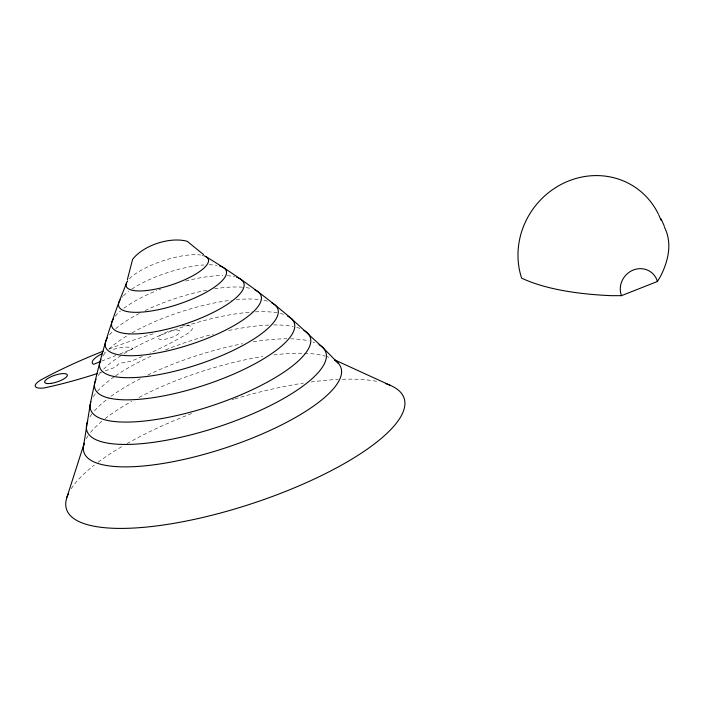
<?xml version="1.0" encoding="UTF-8"?>
<svg xmlns="http://www.w3.org/2000/svg" width="704" height="704" viewBox="0 0 704 704"><rect width="100%" height="100%" fill="white"/><g stroke="black" fill="none" stroke-linecap="round" stroke-linejoin="round"><path stroke-width="0.53" stroke-dasharray="3.52 2.64" d="M101.614 361.134L115.817 355.538M119.874 353.936L133.065 348.735A21.674 6.406 -18.2 0 0 110.95 350.126M122.126 297.211A56.602 16.738 -18.2 0 1 122.769 296.507M123.455 295.803A56.602 16.738 -18.2 0 1 128.559 291.43M131.71 289.194A56.602 16.738 -18.2 0 1 203.922 264.959M209.176 264.783A56.602 16.738 -18.2 0 1 216.946 265.382M129.378 278.872A43.19 12.769 -18.2 0 1 162.492 260.964A43.19 12.769 -18.2 0 1 200.49 255.006M201.96 255.262A43.19 12.769 -18.2 0 1 203.298 255.587M71.174 488.734A177.672 52.536 -18.2 0 1 94.318 465.098M98.12 462.194A177.672 52.536 -18.2 0 1 122.17 446.398M127.019 443.608A177.672 52.536 -18.2 0 1 191.849 413.486M232.206 399.661A177.672 52.536 -18.2 0 1 233.983 399.124M234.872 398.86A177.672 52.536 -18.2 0 1 303.398 383.117M311.115 381.999A177.672 52.536 -18.2 0 1 338.193 379.43M342.382 379.262A177.672 52.536 -18.2 0 1 377.784 381.568M86.231 438.75A135.282 40.005 -18.2 0 1 88.185 435.618M90.631 432.379A135.282 40.005 -18.2 0 1 102.898 420.438M105.098 418.678A135.282 40.005 -18.2 0 1 131.718 401.342M139.04 397.399A135.282 40.005 -18.2 0 1 262.794 356.497M273.768 354.939A135.282 40.005 -18.2 0 1 325.107 356.083M327.034 356.673A135.282 40.005 -18.2 0 1 328.847 357.315M115.254 316.21A69.494 20.548 -18.2 0 1 120.481 310.983M123.869 308.264A69.494 20.548 -18.2 0 1 156.842 290.558M158.822 289.766A69.494 20.548 -18.2 0 1 160.829 288.983M185.627 281.046A69.494 20.548 -18.2 0 1 222.86 275.554M227.242 275.695A69.494 20.548 -18.2 0 1 234.661 276.751M109.578 334.858A81.858 24.209 -18.2 0 1 113.406 330.792M115.729 328.698A81.858 24.209 -18.2 0 1 140.914 312.646M145.112 310.57A81.858 24.209 -18.2 0 1 206.853 290.171M214.509 288.825A81.858 24.209 -18.2 0 1 243.1 287.258M246.136 287.602A81.858 24.209 -18.2 0 1 250.228 288.376M102.828 356.066A93.676 27.702 -18.2 0 1 106.55 351.516M108.9 349.166A93.676 27.702 -18.2 0 1 129.228 334.47M132.07 332.834A93.676 27.702 -18.2 0 1 231.343 300.194M236.201 299.666A93.676 27.702 -18.2 0 1 260.806 299.737M264 300.291A93.676 27.702 -18.2 0 1 268.233 301.4M98.199 375.584A104.94 31.029 -18.2 0 1 101.191 371.791M103.638 369.178A104.94 31.029 -18.2 0 1 121.053 355.546M123.957 353.698A104.94 31.029 -18.2 0 1 252.842 311.995M255.367 311.846A104.94 31.029 -18.2 0 1 276.998 312.778M280.412 313.474A104.94 31.029 -18.2 0 1 283.492 314.345M93.324 396.713A115.641 34.197 -18.2 0 1 96.307 392.594M97.504 391.186A115.641 34.197 -18.2 0 1 114.849 376.332M115.579 375.83A115.641 34.197 -18.2 0 1 152.662 355.423M165.51 349.914A115.641 34.197 -18.2 0 1 213.409 334.083M228.73 330.475A115.641 34.197 -18.2 0 1 270.125 325.019M273.645 324.94A115.641 34.197 -18.2 0 1 293.163 326.515M296.745 327.386A115.641 34.197 -18.2 0 1 299.939 328.434M89.91 416.847A125.752 37.189 -18.2 0 1 91.951 413.89M94.45 410.837A125.752 37.189 -18.2 0 1 108.742 397.998M110.977 396.343A125.752 37.189 -18.2 0 1 141.284 378.242M147.743 375.056A125.752 37.189 -18.2 0 1 242.581 343.71M253.194 341.827A125.752 37.189 -18.2 0 1 286.942 338.791M290.594 338.826A125.752 37.189 -18.2 0 1 309.223 340.956M312.91 342.003A125.752 37.189 -18.2 0 1 314.591 342.593M104.43 352.616A21.674 6.406 -18.2 0 1 105.688 352.079M109.094 348.902A203.65 60.218 -18.2 0 1 155.082 333.194M187.299 325.565A19.158 5.667 -18.2 0 1 185.768 334.682A161.867 47.863 -18.2 0 1 149.996 353.091M182.248 325.855A19.158 5.667 -18.2 0 1 184.932 325.591M142.314 356.497A161.867 47.863 -18.2 0 1 131.463 361.046L123.455 362.877A3.203 0.95 -18.2 0 0 119.786 363.422A3.203 0.95 -18.2 0 0 117.647 365.174L114.84 367.409L106.92 370.278A161.867 47.863 -18.2 0 1 104.034 371.272M103.066 371.606A161.867 47.863 -18.2 0 1 98.234 373.226M164.234 339.337A11.273 3.335 -18.2 0 0 179.898 331.408A11.273 3.335 -18.2 0 0 163.328 333.564A11.273 3.335 -18.2 0 0 164.234 339.337"/><path stroke-width="1.06" d="M83.53 446.072L90.235 404.298M90.482 403.11C97.222 368.861 106.665 335.148 118.87 302.447M127.336 279.734L132.607 259.354C143.422 245.238 170.113 236.553 187.211 241.305L203.526 254.558M66.915 497.358L84.234 443.238M119.09 301.831L126.57 282.938M658.31 213.981A76.701 71.905 -51.8 0 0 564.326 182.838A76.701 71.905 -51.8 0 0 521.611 278.142A446.213 130.31 -17 0 0 611.01 295.662L621.447 295.671L657.422 281.486L660.642 276.091A446.213 133.531 -19.4 0 0 664.268 226.846M100.602 361.539L93.5 364.338A21.674 6.406 -18.2 0 1 102.036 353.742M334.541 359.832L390.421 385.414M206.008 256.687C235.831 274.701 264.106 295.249 290.567 317.918M291.421 318.639L322.414 347.151L338.237 363.202M661.162 219.032L664.224 225.905M621.447 295.671A19.686 18.454 -51.8 0 1 633.336 270.01A19.686 18.454 -51.8 0 1 657.422 281.486M658.715 214.843A76.701 71.905 -51.8 0 1 660.942 220.114M219.648 265.98A56.602 16.738 -18.2 0 1 179.705 303.802A56.602 16.738 -18.2 0 1 120.085 299.913M203.914 255.772A43.19 12.769 -18.2 0 1 172.823 284.442A43.19 12.769 -18.2 0 1 127.037 281.97M127.327 281.477A43.19 12.769 -18.2 0 1 127.662 280.975M385.81 383.662A177.672 52.536 -18.2 0 1 260.542 500.711A177.672 52.536 -18.2 0 1 68.499 493.469M334.937 360.378A135.282 40.005 -18.2 0 1 227.638 447.163A135.282 40.005 -18.2 0 1 83.82 444.673M287.443 315.955A104.94 31.029 -18.2 0 1 207.944 384.014A104.94 31.029 -18.2 0 1 95.137 381.498M95.55 380.362A104.94 31.029 -18.2 0 1 96.07 379.201M271.762 302.834A93.676 27.702 -18.2 0 1 198.009 364.522A93.676 27.702 -18.2 0 1 100.927 359.286M303.996 330.334A115.641 34.197 -18.2 0 1 213.426 405.231A115.641 34.197 -18.2 0 1 90.834 401.878M319 344.661A125.752 37.189 -18.2 0 1 218.636 426.738A125.752 37.189 -18.2 0 1 87.701 421.106M238.498 278.01A69.494 20.548 -18.2 0 1 183.559 324.491A69.494 20.548 -18.2 0 1 113.458 318.692M236.694 277.323A69.494 20.548 -18.2 0 1 237.626 277.649M254.751 289.854A81.858 24.209 -18.2 0 1 192.482 343.807A81.858 24.209 -18.2 0 1 106.436 339.645M106.911 338.721A81.858 24.209 -18.2 0 1 107.466 337.779M103.25 351.164A203.65 60.218 -18.2 0 0 42.046 379.289A17.829 5.271 -18.2 0 0 44.211 387.948A161.867 47.863 -18.2 0 0 97.266 373.542M51.11 383.363A11.924 3.529 -18.2 0 0 67.329 374.906A11.924 3.529 -18.2 0 0 49.509 377.467A11.924 3.529 -18.2 0 0 51.11 383.363"/></g></svg>
